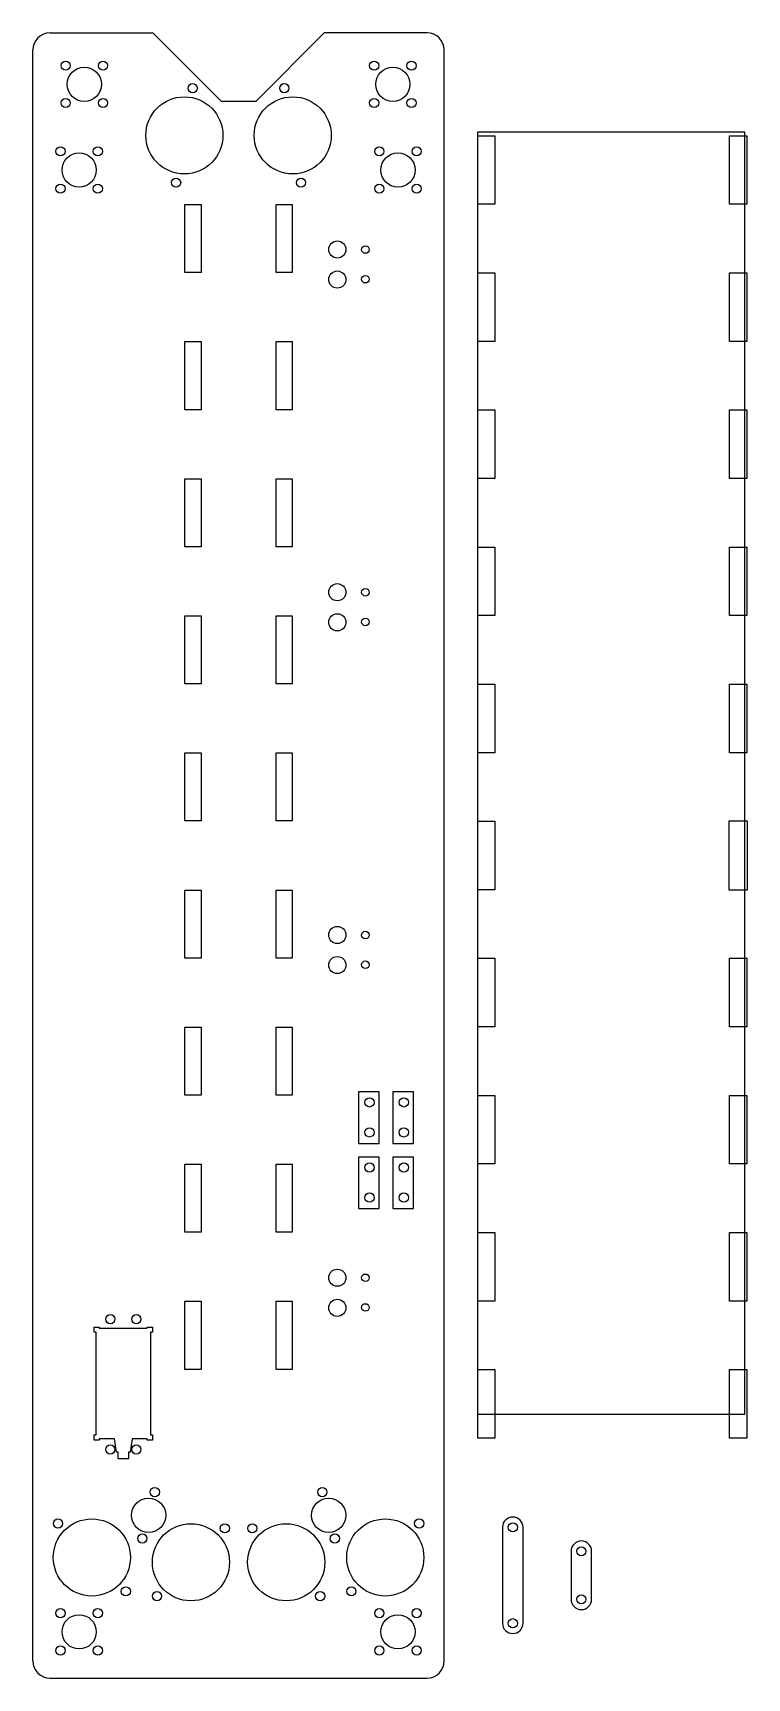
# Model space of a CAD drawing. Extents: x -3 to 7.4, y 0 to 24.
import ezdxf

# ---------------------------------------------------------------- set-up
doc = ezdxf.new("R2010")
doc.units = 0
doc.layers.add('20', color=7, linetype='CONTINUOUS')

msp = doc.modelspace()

# ---------------------------------------------------------------- linework, layer by layer
at = {"layer": '20'}
for p, q in [((-2.75, 24), (-1.25, 24)), ((-0.25, 23), (-1.25, 24)), ((1.25, 24), (0.25, 23)), ((2.75, 24), (1.25, 24)), ((-3, 0.25), (-3, 23.75)), ((3, 0.25), (3, 23.75)), ((0.25, 23), (-0.25, 23)), ((7.385, 22.55), (3.4875, 22.55)), ((3.4875, 22.55), (3.4875, 3.85)), ((3.49, 21.5), (3.49, 22.5)), ((3.49, 22.5), (3.74, 22.5)), ((3.74, 22.5), (3.74, 21.5)), ((7.1625, 21.5), (7.1625, 22.5)), ((7.1625, 22.5), (7.4125, 22.5)), ((7.385, 3.85), (7.385, 22.55)), ((7.4125, 22.5), (7.4125, 21.5)), ((-0.7825, 20.5035), (-0.7825, 21.4965)), ((-0.7825, 21.4965), (-0.5475, 21.4965)), ((-0.5475, 21.4965), (-0.5475, 20.5035)), ((0.5475, 20.5035), (0.5475, 21.4965)), ((0.5475, 21.4965), (0.7825, 21.4965)), ((0.7825, 21.4965), (0.7825, 20.5035)), ((3.74, 21.5), (3.49, 21.5)), ((7.4125, 21.5), (7.1625, 21.5)), ((-0.5475, 20.5035), (-0.7825, 20.5035)), ((0.7825, 20.5035), (0.5475, 20.5035)), ((3.49, 19.5), (3.49, 20.5)), ((3.49, 20.5), (3.74, 20.5)), ((3.74, 20.5), (3.74, 19.5)), ((7.1625, 19.5), (7.1625, 20.5)), ((7.1625, 20.5), (7.4125, 20.5)), ((7.4125, 20.5), (7.4125, 19.5)), ((-0.7825, 18.5035), (-0.7825, 19.4965)), ((-0.7825, 19.4965), (-0.5475, 19.4965)), ((-0.5475, 19.4965), (-0.5475, 18.5035)), ((0.5475, 18.5035), (0.5475, 19.4965)), ((0.5475, 19.4965), (0.7825, 19.4965)), ((0.7825, 19.4965), (0.7825, 18.5035)), ((3.74, 19.5), (3.49, 19.5)), ((7.4125, 19.5), (7.1625, 19.5)), ((-0.5475, 18.5035), (-0.7825, 18.5035)), ((0.7825, 18.5035), (0.5475, 18.5035)), ((3.49, 17.5), (3.49, 18.5)), ((3.49, 18.5), (3.74, 18.5)), ((3.74, 18.5), (3.74, 17.5)), ((7.1625, 17.5), (7.1625, 18.5)), ((7.1625, 18.5), (7.4125, 18.5)), ((7.4125, 18.5), (7.4125, 17.5)), ((-0.7825, 16.5035), (-0.7825, 17.4965)), ((-0.7825, 17.4965), (-0.5475, 17.4965)), ((-0.5475, 17.4965), (-0.5475, 16.5035)), ((0.5475, 16.5035), (0.5475, 17.4965)), ((0.5475, 17.4965), (0.7825, 17.4965)), ((0.7825, 17.4965), (0.7825, 16.5035)), ((3.74, 17.5), (3.49, 17.5)), ((7.4125, 17.5), (7.1625, 17.5)), ((-0.5475, 16.5035), (-0.7825, 16.5035)), ((0.7825, 16.5035), (0.5475, 16.5035)), ((3.49, 15.5), (3.49, 16.5)), ((3.49, 16.5), (3.74, 16.5)), ((3.74, 16.5), (3.74, 15.5)), ((7.1625, 15.5), (7.1625, 16.5)), ((7.1625, 16.5), (7.4125, 16.5)), ((7.4125, 16.5), (7.4125, 15.5)), ((-0.7825, 14.5035), (-0.7825, 15.4965)), ((-0.7825, 15.4965), (-0.5475, 15.4965)), ((-0.5475, 15.4965), (-0.5475, 14.5035)), ((0.5475, 14.5035), (0.5475, 15.4965)), ((0.5475, 15.4965), (0.7825, 15.4965)), ((0.7825, 15.4965), (0.7825, 14.5035)), ((3.74, 15.5), (3.49, 15.5)), ((7.4125, 15.5), (7.1625, 15.5)), ((-0.5475, 14.5035), (-0.7825, 14.5035)), ((0.7825, 14.5035), (0.5475, 14.5035)), ((3.49, 13.5), (3.49, 14.5)), ((3.49, 14.5), (3.74, 14.5)), ((3.74, 14.5), (3.74, 13.5)), ((7.1625, 13.5), (7.1625, 14.5)), ((7.1625, 14.5), (7.4125, 14.5)), ((7.4125, 14.5), (7.4125, 13.5)), ((-0.7825, 12.5035), (-0.7825, 13.4965)), ((-0.7825, 13.4965), (-0.5475, 13.4965)), ((-0.5475, 13.4965), (-0.5475, 12.5035)), ((0.5475, 12.5035), (0.5475, 13.4965)), ((0.5475, 13.4965), (0.7825, 13.4965)), ((0.7825, 13.4965), (0.7825, 12.5035)), ((3.74, 13.5), (3.49, 13.5)), ((7.4125, 13.5), (7.1625, 13.5)), ((-0.5475, 12.5035), (-0.7825, 12.5035)), ((0.7825, 12.5035), (0.5475, 12.5035)), ((3.49, 11.5), (3.49, 12.5)), ((3.49, 12.5), (3.74, 12.5)), ((3.74, 12.5), (3.74, 11.5)), ((7.1575, 11.495), (7.1575, 12.505)), ((7.1575, 12.505), (7.4175, 12.505)), ((7.4175, 12.505), (7.4175, 11.495)), ((-0.7825, 10.5035), (-0.7825, 11.4965)), ((-0.7825, 11.4965), (-0.5475, 11.4965)), ((-0.5475, 11.4965), (-0.5475, 10.5035)), ((0.5475, 10.5035), (0.5475, 11.4965)), ((0.5475, 11.4965), (0.7825, 11.4965)), ((0.7825, 11.4965), (0.7825, 10.5035)), ((3.74, 11.5), (3.49, 11.5)), ((7.4175, 11.495), (7.1575, 11.495)), ((-0.5475, 10.5035), (-0.7825, 10.5035)), ((0.7825, 10.5035), (0.5475, 10.5035)), ((3.49, 9.5), (3.49, 10.5)), ((3.49, 10.5), (3.74, 10.5)), ((3.74, 10.5), (3.74, 9.5)), ((7.1625, 9.5), (7.1625, 10.5)), ((7.1625, 10.5), (7.4125, 10.5)), ((7.4125, 10.5), (7.4125, 9.5)), ((-0.7825, 8.5035), (-0.7825, 9.4965)), ((-0.7825, 9.4965), (-0.5475, 9.4965)), ((-0.5475, 9.4965), (-0.5475, 8.5035)), ((0.5475, 8.5035), (0.5475, 9.4965)), ((0.5475, 9.4965), (0.7825, 9.4965)), ((0.7825, 9.4965), (0.7825, 8.5035)), ((3.74, 9.5), (3.49, 9.5)), ((7.4125, 9.5), (7.1625, 9.5)), ((-0.5475, 8.5035), (-0.7825, 8.5035)), ((0.7825, 8.5035), (0.5475, 8.5035)), ((1.75, 8.55), (1.75, 7.8)), ((2.05, 8.55), (1.75, 8.55)), ((2.05, 7.8), (2.05, 8.55)), ((2.25, 8.55), (2.25, 7.8)), ((2.55, 8.55), (2.25, 8.55)), ((2.55, 7.8), (2.55, 8.55)), ((3.49, 7.5), (3.49, 8.5)), ((3.49, 8.5), (3.74, 8.5)), ((3.74, 8.5), (3.74, 7.5)), ((7.1625, 7.5), (7.1625, 8.5)), ((7.1625, 8.5), (7.4125, 8.5)), ((7.4125, 8.5), (7.4125, 7.5)), ((1.75, 7.8), (2.05, 7.8)), ((2.25, 7.8), (2.55, 7.8)), ((-0.7825, 6.5035), (-0.7825, 7.4965)), ((-0.7825, 7.4965), (-0.5475, 7.4965)), ((-0.5475, 7.4965), (-0.5475, 6.5035)), ((0.5475, 6.5035), (0.5475, 7.4965)), ((0.5475, 7.4965), (0.7825, 7.4965)), ((0.7825, 7.4965), (0.7825, 6.5035)), ((1.75, 7.6), (1.75, 6.85)), ((2.05, 7.6), (1.75, 7.6)), ((2.05, 6.85), (2.05, 7.6)), ((2.25, 7.6), (2.25, 6.85)), ((2.55, 7.6), (2.25, 7.6)), ((2.55, 6.85), (2.55, 7.6)), ((3.74, 7.5), (3.49, 7.5)), ((7.4125, 7.5), (7.1625, 7.5)), ((1.75, 6.85), (2.05, 6.85)), ((2.25, 6.85), (2.55, 6.85)), ((-0.5475, 6.5035), (-0.7825, 6.5035)), ((0.7825, 6.5035), (0.5475, 6.5035)), ((3.49, 5.5), (3.49, 6.5)), ((3.49, 6.5), (3.74, 6.5)), ((3.74, 6.5), (3.74, 5.5)), ((7.1625, 5.5), (7.1625, 6.5)), ((7.1625, 6.5), (7.4125, 6.5)), ((7.4125, 6.5), (7.4125, 5.5)), ((-0.7825, 4.5035), (-0.7825, 5.4965)), ((-0.7825, 5.4965), (-0.5475, 5.4965)), ((-0.5475, 5.4965), (-0.5475, 4.5035)), ((0.5475, 4.5035), (0.5475, 5.4965)), ((0.5475, 5.4965), (0.7825, 5.4965)), ((0.7825, 5.4965), (0.7825, 4.5035)), ((3.74, 5.5), (3.49, 5.5)), ((7.4125, 5.5), (7.1625, 5.5)), ((-2.106613, 5.046653), (-2.106613, 5.121653)), ((-2.106613, 5.121653), (-2.031613, 5.121653)), ((-2.079113, 5.046653), (-2.106613, 5.046653)), ((-2.079113, 3.546653), (-2.079113, 5.046653)), ((-2.031613, 5.121653), (-2.031613, 5.102653)), ((-2.031613, 5.102653), (-1.331613, 5.102653)), ((-1.331613, 5.102653), (-1.331613, 5.121653)), ((-1.331613, 5.121653), (-1.256613, 5.121653)), ((-1.256613, 5.046653), (-1.284113, 5.046653)), ((-1.284113, 5.046653), (-1.284113, 3.546653)), ((-1.256613, 5.121653), (-1.256613, 5.046653)), ((-0.5475, 4.5035), (-0.7825, 4.5035)), ((0.7825, 4.5035), (0.5475, 4.5035)), ((3.49, 3.5), (3.49, 4.5)), ((3.49, 4.5), (3.74, 4.5)), ((3.74, 4.5), (3.74, 3.5)), ((7.1625, 3.5), (7.1625, 4.5)), ((7.1625, 4.5), (7.4125, 4.5)), ((7.4125, 4.5), (7.4125, 3.5)), ((3.4875, 3.85), (7.385, 3.85)), ((-2.106613, 3.471653), (-2.106613, 3.546653)), ((-2.106613, 3.546653), (-2.079113, 3.546653)), ((-2.031613, 3.471653), (-2.106613, 3.471653)), ((-1.811613, 3.490653), (-2.031613, 3.490653)), ((-2.031613, 3.490653), (-2.031613, 3.471653)), ((-1.781613, 3.296653), (-1.811613, 3.490653)), ((-1.551613, 3.490653), (-1.581613, 3.296653)), ((-1.331613, 3.490653), (-1.551613, 3.490653)), ((-1.331613, 3.471653), (-1.331613, 3.490653)), ((-1.256613, 3.471653), (-1.331613, 3.471653)), ((-1.284113, 3.546653), (-1.256613, 3.546653)), ((-1.256613, 3.546653), (-1.256613, 3.471653)), ((3.74, 3.5), (3.49, 3.5)), ((7.4125, 3.5), (7.1625, 3.5)), ((-1.756613, 3.296653), (-1.781613, 3.296653)), ((-1.756613, 3.196653), (-1.756613, 3.296653)), ((-1.606613, 3.196653), (-1.756613, 3.196653)), ((-1.581613, 3.296653), (-1.606613, 3.296653)), ((-1.606613, 3.296653), (-1.606613, 3.196653)), ((3.85, 2.2), (3.85, 0.8)), ((4.15, 0.8), (4.15, 2.2)), ((4.85, 1.85), (4.85, 1.15)), ((5.15, 1.15), (5.15, 1.85)), ((-2.75, 0), (2.75, 0))]:
    msp.add_line(p, q, dxfattribs=at)
for centre, radius in [((-2.52225, 23.52225), 0.067), ((-1.97775, 23.52225), 0.067), ((1.97775, 23.52225), 0.067), ((2.52225, 23.52225), 0.067), ((-2.25, 23.25), 0.25), ((2.25, 23.25), 0.25), ((-2.52225, 22.97775), 0.067), ((-1.97775, 22.97775), 0.067), ((-0.79, 22.505), 0.5625), ((-0.668446, 23.194365), 0.067), ((0.79, 22.505), 0.5625), ((0.668446, 23.194365), 0.067), ((1.97775, 22.97775), 0.067), ((2.52225, 22.97775), 0.067), ((-2.59725, 22.27225), 0.067), ((-2.05275, 22.27225), 0.067), ((2.05275, 22.27225), 0.067), ((2.59725, 22.27225), 0.067), ((-2.325, 22), 0.25), ((2.325, 22), 0.25), ((-0.911554, 21.815634), 0.067), ((0.911554, 21.815634), 0.067), ((-2.59725, 21.72775), 0.067), ((-2.05275, 21.72775), 0.067), ((2.05275, 21.72775), 0.067), ((2.59725, 21.72775), 0.067), ((1.44, 20.8405), 0.125), ((1.85, 20.8395), 0.055), ((1.44, 20.401697), 0.125), ((1.85, 20.406697), 0.055), ((1.44, 15.8405), 0.125), ((1.85, 15.8395), 0.055), ((1.44, 15.401697), 0.125), ((1.85, 15.406697), 0.055), ((1.44, 10.8405), 0.125), ((1.85, 10.8395), 0.055), ((1.44, 10.401697), 0.125), ((1.85, 10.406697), 0.055), ((1.9099, 8.3981), 0.067), ((2.4099, 8.3981), 0.067), ((1.9098, 7.9601), 0.067), ((2.4098, 7.9601), 0.067), ((1.9099, 7.4481), 0.067), ((2.4099, 7.4481), 0.067), ((1.9098, 7.0101), 0.067), ((2.4098, 7.0101), 0.067), ((1.44, 5.8405), 0.125), ((1.85, 5.8395), 0.055), ((1.44, 5.401697), 0.125), ((-1.871613, 5.236653), 0.067), ((-1.491613, 5.236653), 0.067), ((1.85, 5.406697), 0.055), ((-1.871613, 3.334653), 0.067), ((-1.491613, 3.334653), 0.067), ((-1.222413, 2.713074), 0.067), ((1.222413, 2.713074), 0.067), ((-1.313, 2.375), 0.25), ((1.313, 2.375), 0.25), ((-2.14, 1.76), 0.5625), ((-2.634975, 2.254975), 0.067), ((-0.695, 1.69), 0.5625), ((-0.200025, 2.184975), 0.067), ((0.695, 1.69), 0.5625), ((0.200025, 2.184975), 0.067), ((2.14, 1.76), 0.5625), ((2.634975, 2.254975), 0.067), ((4, 2.2), 0.067), ((-1.403587, 2.036926), 0.067), ((1.403587, 2.036926), 0.067), ((5, 1.85), 0.067), ((-1.645025, 1.265025), 0.067), ((-1.189975, 1.195025), 0.067), ((1.189975, 1.195025), 0.067), ((1.645025, 1.265025), 0.067), ((5, 1.15), 0.067), ((-2.59725, 0.94725), 0.067), ((-2.05275, 0.94725), 0.067), ((2.05275, 0.94725), 0.067), ((2.59725, 0.94725), 0.067), ((-2.325, 0.675), 0.25), ((2.325, 0.675), 0.25), ((4, 0.8), 0.067), ((-2.59725, 0.40275), 0.067), ((-2.05275, 0.40275), 0.067), ((2.05275, 0.40275), 0.067), ((2.59725, 0.40275), 0.067)]:
    msp.add_circle(centre, radius, dxfattribs=at)
for centre, radius, start, end in [((-2.75, 23.75), 0.25, 90, 180), ((2.75, 23.75), 0.25, 0, 90), ((4, 2.2), 0.15, 90, 180), ((4, 2.2), 0.15, 0, 90), ((5, 1.85), 0.15, 90, 180), ((5, 1.85), 0.15, 0, 90), ((5, 1.15), 0.15, 180, 270), ((5, 1.15), 0.15, 270, 0), ((4, 0.8), 0.15, 180, 270), ((4, 0.8), 0.15, 270, 0), ((-2.75, 0.25), 0.25, 180, 270), ((2.75, 0.25), 0.25, 270, 0)]:
    msp.add_arc(centre, radius, start, end, dxfattribs=at)

doc.saveas('drawing.dxf')
